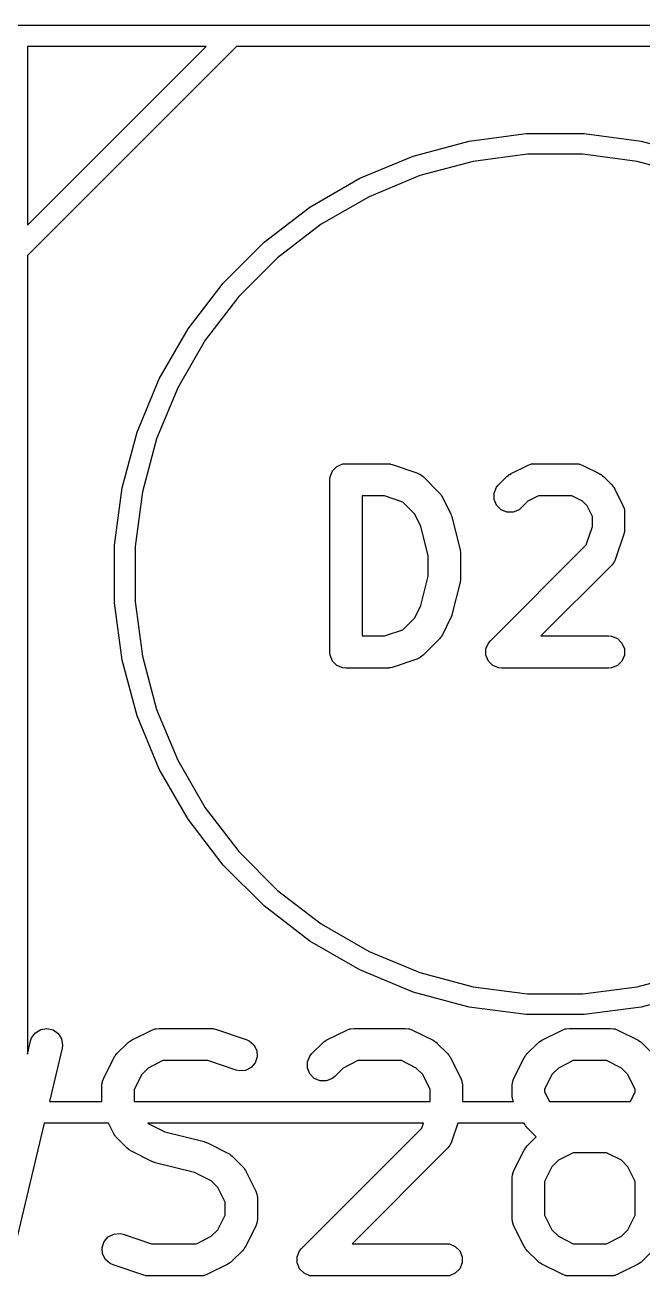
# Model space of a CAD drawing. Header units: millimetres. Extents: x 73 to 176, y -160 to -92.
# Drawn here: x 98.5 to 101.37, y -113.27 to -107.46 of the extents above; entities that cross this region are included whole.
import ezdxf

# ---------------------------------------------------------------- set-up
doc = ezdxf.new("R2010")
doc.units = ezdxf.units.MM
doc.layers.add('F.Fab', color=9, linetype='CONTINUOUS', true_color=0xafafaf)

msp = doc.modelspace()

# ---------------------------------------------------------------- linework, layer by layer
at = {"layer": 'F.Fab', "linetype": 'CONTINUOUS'}
for p, q in [((98.459, -107.464), (103.459, -107.464)), ((99.479711, -107.564), (98.509, -108.53471)), ((98.509, -107.564), (98.509, -108.393289)), ((98.509, -108.393289), (99.338289, -107.564)), ((99.338289, -107.564), (98.509, -107.564)), ((103.409, -107.564), (99.479711, -107.564)), ((100.300049, -108.072793), (100.559065, -108.00339)), ((100.559065, -108.00339), (100.824924, -107.968389)), ((100.824924, -107.968389), (101.093076, -107.968389)), ((101.093076, -107.968389), (101.358935, -108.00339)), ((101.358935, -108.00339), (101.617951, -108.072793)), ((100.052308, -108.175411), (100.300049, -108.072793)), ((100.577758, -108.097365), (100.330848, -108.163524)), ((100.83119, -108.064), (100.577758, -108.097365)), ((101.08681, -108.064), (100.83119, -108.064)), ((101.340242, -108.097365), (101.08681, -108.064)), ((101.587152, -108.163524), (101.340242, -108.097365)), ((99.820081, -108.309487), (100.052308, -108.175411)), ((100.330848, -108.163524), (100.094687, -108.261346)), ((100.094687, -108.261346), (99.873314, -108.389155)), ((99.607341, -108.472728), (99.820081, -108.309487)), ((99.873314, -108.389155), (99.670517, -108.544767)), ((99.417728, -108.662341), (99.607341, -108.472728)), ((98.509, -108.53471), (98.509, -112.243015)), ((99.670517, -108.544767), (99.489767, -108.725517)), ((99.254487, -108.875081), (99.417728, -108.662341)), ((99.489767, -108.725517), (99.334155, -108.928314)), ((99.120411, -109.107308), (99.254487, -108.875081)), ((99.334155, -108.928314), (99.206346, -109.149687)), ((99.017793, -109.355049), (99.120411, -109.107308)), ((99.206346, -109.149687), (99.108524, -109.385848)), ((98.94839, -109.614065), (99.017793, -109.355049)), ((99.108524, -109.385848), (99.042365, -109.632758)), ((99.925211, -109.534627), (99.945903, -109.513935)), ((99.945903, -109.513935), (99.972939, -109.502736)), ((99.972939, -109.502736), (99.987571, -109.501295)), ((99.987571, -109.501295), (100.178047, -109.501295)), ((100.178047, -109.501295), (100.185452, -109.502024)), ((100.185452, -109.502024), (100.187427, -109.501884)), ((100.187427, -109.501884), (100.190024, -109.502474)), ((100.190024, -109.502474), (100.192679, -109.502736)), ((100.192679, -109.502736), (100.19451, -109.503494)), ((100.19451, -109.503494), (100.201764, -109.505144)), ((100.201764, -109.505144), (100.31605, -109.543239)), ((100.75403, -109.547308), (100.83022, -109.509213)), ((100.83022, -109.509213), (100.843952, -109.503958)), ((100.843952, -109.503958), (100.846639, -109.503767)), ((100.846639, -109.503767), (100.849129, -109.502736)), ((100.849129, -109.502736), (100.863761, -109.501295)), ((100.863761, -109.501295), (101.054237, -109.501295)), ((101.054237, -109.501295), (101.068869, -109.502736)), ((101.068869, -109.502736), (101.071358, -109.503767)), ((101.071358, -109.503767), (101.074046, -109.503958)), ((101.074046, -109.503958), (101.087778, -109.509213)), ((101.087778, -109.509213), (101.163969, -109.547308)), ((99.912571, -109.576295), (99.914012, -109.561663)), ((99.914012, -109.561663), (99.925211, -109.534627)), ((100.31605, -109.543239), (100.329475, -109.549233)), ((100.329475, -109.549233), (100.33151, -109.550998)), ((100.33151, -109.550998), (100.334001, -109.55203)), ((100.334001, -109.55203), (100.345366, -109.561357)), ((100.345366, -109.561357), (100.421556, -109.637547)), ((100.696443, -109.599451), (100.734539, -109.561356)), ((100.734539, -109.561356), (100.740287, -109.556638)), ((100.740287, -109.556638), (100.741587, -109.55514)), ((100.741587, -109.55514), (100.743845, -109.553718)), ((100.743845, -109.553718), (100.745904, -109.552029)), ((100.745904, -109.552029), (100.747733, -109.551271)), ((100.747733, -109.551271), (100.75403, -109.547308)), ((101.163969, -109.547308), (101.170268, -109.551272)), ((101.170268, -109.551272), (101.172096, -109.55203)), ((101.172096, -109.55203), (101.174152, -109.553718)), ((101.174152, -109.553718), (101.176412, -109.55514)), ((101.176412, -109.55514), (101.177711, -109.556638)), ((101.177711, -109.556638), (101.183461, -109.561357)), ((101.183461, -109.561357), (101.221556, -109.599452)), ((98.913389, -109.879924), (98.94839, -109.614065)), ((99.912571, -110.376295), (99.912571, -109.576295)), ((100.675916, -109.637853), (100.687115, -109.610817)), ((100.687115, -109.610817), (100.696443, -109.599451)), ((101.221556, -109.599452), (101.226274, -109.605201)), ((101.226274, -109.605201), (101.227773, -109.606501)), ((101.227773, -109.606501), (101.229194, -109.60876)), ((101.229194, -109.60876), (101.230883, -109.610817)), ((101.230883, -109.610817), (101.23164, -109.612644)), ((101.23164, -109.612644), (101.235605, -109.618944)), ((101.235605, -109.618944), (101.2737, -109.695135)), ((99.042365, -109.632758), (99.009, -109.88619)), ((100.165877, -109.651295), (100.062571, -109.651295)), ((100.062571, -109.651295), (100.062571, -110.301295)), ((100.251819, -109.679942), (100.165877, -109.651295)), ((100.306883, -109.735006), (100.251819, -109.679942)), ((100.421556, -109.637547), (100.426276, -109.643297)), ((100.426276, -109.643297), (100.427773, -109.644596)), ((100.427773, -109.644596), (100.429192, -109.64685)), ((100.429192, -109.64685), (100.430884, -109.648912)), ((100.430884, -109.648912), (100.431642, -109.650744)), ((100.431642, -109.650744), (100.435605, -109.657039)), ((100.435605, -109.657039), (100.4737, -109.73323)), ((100.675916, -109.667115), (100.675916, -109.637853)), ((100.687114, -109.694152), (100.675916, -109.667115)), ((100.831997, -109.676029), (100.802507, -109.705519)), ((100.881466, -109.651295), (100.831997, -109.676029)), ((101.036532, -109.651295), (100.881466, -109.651295)), ((101.086001, -109.676029), (101.036532, -109.651295)), ((101.106883, -109.696911), (101.086001, -109.676029)), ((100.335853, -109.792945), (100.306883, -109.735006)), ((100.4737, -109.73323), (100.474109, -109.734299)), ((100.474109, -109.734299), (100.474432, -109.734735)), ((100.474432, -109.734735), (100.47663, -109.740886)), ((100.47663, -109.740886), (100.478955, -109.746962)), ((100.478955, -109.746962), (100.478993, -109.7475)), ((100.707807, -109.714845), (100.687114, -109.694152)), ((100.734843, -109.726044), (100.707807, -109.714845)), ((100.764105, -109.726044), (100.734843, -109.726044)), ((100.791142, -109.714846), (100.764105, -109.726044)), ((100.802507, -109.705519), (100.791142, -109.714846)), ((101.131618, -109.74638), (101.106883, -109.696911)), ((101.131618, -109.792696), (101.131618, -109.74638)), ((101.2737, -109.695135), (101.278955, -109.708867)), ((101.278955, -109.708867), (101.279145, -109.711554)), ((101.279145, -109.711554), (101.280177, -109.714044)), ((101.280177, -109.714044), (101.281618, -109.728676)), ((101.281618, -109.728676), (101.281618, -109.804866)), ((100.369714, -109.928387), (100.335853, -109.792945)), ((100.478993, -109.7475), (100.479379, -109.74858)), ((100.479379, -109.74858), (100.517475, -109.900962)), ((101.10297, -109.878638), (101.131618, -109.792696)), ((101.281618, -109.804866), (101.280888, -109.812271)), ((101.277769, -109.828583), (101.239674, -109.942869)), ((101.279418, -109.821329), (101.277769, -109.828583)), ((101.280177, -109.819498), (101.279418, -109.821329)), ((101.280438, -109.816843), (101.280177, -109.819498)), ((101.281029, -109.814246), (101.280438, -109.816843)), ((101.280888, -109.812271), (101.281029, -109.814246)), ((98.913389, -109.88619), (98.913389, -109.879924)), ((98.913389, -110.148076), (98.913389, -109.88619)), ((99.009, -109.88619), (99.009, -110.14181)), ((100.517475, -109.900962), (100.51785, -109.903498)), ((100.51785, -109.903498), (100.518273, -109.90452)), ((100.518273, -109.90452), (100.518815, -109.910032)), ((100.518815, -109.910032), (100.519625, -109.915506)), ((100.519625, -109.915506), (100.519462, -109.916598)), ((100.519462, -109.916598), (100.519714, -109.919152)), ((100.519714, -109.919152), (100.519714, -110.033438)), ((100.658347, -110.323262), (101.10297, -109.878638)), ((100.369714, -110.024202), (100.369714, -109.928387)), ((101.221556, -109.972185), (100.892446, -110.301295)), ((101.230884, -109.96082), (101.221556, -109.972185)), ((101.231916, -109.958327), (101.230884, -109.96082)), ((101.23368, -109.956294), (101.231916, -109.958327)), ((101.239674, -109.942869), (101.23368, -109.956294)), ((100.335853, -110.159643), (100.369714, -110.024202)), ((100.519625, -110.037084), (100.518815, -110.042557)), ((100.519714, -110.033438), (100.519462, -110.035991)), ((100.519462, -110.035991), (100.519625, -110.037084)), ((100.517475, -110.051628), (100.479379, -110.20401)), ((100.51785, -110.049091), (100.517475, -110.051628)), ((100.518273, -110.04807), (100.51785, -110.049091)), ((100.518815, -110.042557), (100.518273, -110.04807)), ((98.94839, -110.413935), (98.913389, -110.148076)), ((99.009, -110.14181), (99.042365, -110.395242)), ((100.306883, -110.217582), (100.335853, -110.159643)), ((100.47663, -110.211703), (100.474432, -110.217855)), ((100.478955, -110.205628), (100.47663, -110.211703)), ((100.478993, -110.205089), (100.478955, -110.205628)), ((100.479379, -110.20401), (100.478993, -110.205089)), ((100.251818, -110.272648), (100.306883, -110.217582)), ((100.4737, -110.21936), (100.435605, -110.29555)), ((100.474109, -110.21829), (100.4737, -110.21936)), ((100.474432, -110.217855), (100.474109, -110.21829)), ((100.062571, -110.301295), (100.165877, -110.301295)), ((100.165877, -110.301295), (100.251818, -110.272648)), ((100.421557, -110.315041), (100.345366, -110.391233)), ((100.426274, -110.309292), (100.421557, -110.315041)), ((100.427773, -110.307993), (100.426274, -110.309292)), ((100.429194, -110.305734), (100.427773, -110.307993)), ((100.430884, -110.303676), (100.429194, -110.305734)), ((100.431641, -110.301846), (100.430884, -110.303676)), ((100.435605, -110.29555), (100.431641, -110.301846)), ((100.64902, -110.334627), (100.658347, -110.323262)), ((100.892446, -110.301295), (101.206618, -110.301295)), ((101.206618, -110.301295), (101.22125, -110.302736)), ((101.22125, -110.302736), (101.248286, -110.313935)), ((101.248286, -110.313935), (101.268978, -110.334627)), ((99.914012, -110.390926), (99.912571, -110.376295)), ((100.637821, -110.361663), (100.64902, -110.334627)), ((100.637821, -110.390927), (100.637821, -110.361663)), ((101.268978, -110.334627), (101.280177, -110.361663)), ((101.280177, -110.361663), (101.280177, -110.390927)), ((99.017793, -110.672951), (98.94839, -110.413935)), ((99.042365, -110.395242), (99.108524, -110.642152)), ((99.914012, -110.390927), (99.914012, -110.390926)), ((99.925211, -110.417963), (99.914012, -110.390927)), ((99.945903, -110.438655), (99.925211, -110.417963)), ((99.972939, -110.449854), (99.945903, -110.438655)), ((100.31605, -110.409351), (100.201764, -110.447446)), ((100.329475, -110.403357), (100.31605, -110.409351)), ((100.33151, -110.401591), (100.329475, -110.403357)), ((100.334001, -110.40056), (100.33151, -110.401591)), ((100.345366, -110.391233), (100.334001, -110.40056)), ((100.64902, -110.417963), (100.637821, -110.390927)), ((100.669712, -110.438655), (100.64902, -110.417963)), ((100.696748, -110.449854), (100.669712, -110.438655)), ((101.248286, -110.438655), (101.22125, -110.449854)), ((101.268978, -110.417963), (101.248286, -110.438655)), ((101.280177, -110.390927), (101.268978, -110.417963)), ((99.987571, -110.451295), (99.972939, -110.449854)), ((100.178047, -110.451295), (99.987571, -110.451295)), ((100.185452, -110.450565), (100.178047, -110.451295)), ((100.187427, -110.450706), (100.185452, -110.450565)), ((100.190024, -110.450115), (100.187427, -110.450706)), ((100.192679, -110.449854), (100.190024, -110.450115)), ((100.19451, -110.449095), (100.192679, -110.449854)), ((100.201764, -110.447446), (100.19451, -110.449095)), ((100.71138, -110.451295), (100.696748, -110.449854)), ((101.206618, -110.451295), (100.71138, -110.451295)), ((101.22125, -110.449854), (101.206618, -110.451295)), ((99.120411, -110.920692), (99.017793, -110.672951)), ((99.108524, -110.642152), (99.206346, -110.878313)), ((99.206346, -110.878313), (99.334155, -111.099686)), ((99.254487, -111.152919), (99.120411, -110.920692)), ((99.334155, -111.099686), (99.489767, -111.302483)), ((99.417728, -111.365659), (99.254487, -111.152919)), ((99.489767, -111.302483), (99.670517, -111.483233)), ((99.607341, -111.555272), (99.417728, -111.365659)), ((99.670517, -111.483233), (99.873314, -111.638845)), ((99.820081, -111.718513), (99.607341, -111.555272)), ((99.873314, -111.638845), (100.094687, -111.766654)), ((100.052308, -111.852589), (99.820081, -111.718513)), ((100.094687, -111.766654), (100.330848, -111.864476)), ((100.300049, -111.955207), (100.052308, -111.852589)), ((100.330848, -111.864476), (100.577758, -111.930635)), ((101.340242, -111.930635), (101.587152, -111.864476)), ((100.559065, -112.02461), (100.300049, -111.955207)), ((100.577758, -111.930635), (100.83119, -111.964)), ((101.08681, -111.964), (101.340242, -111.930635)), ((101.617951, -111.955207), (101.358935, -112.02461)), ((100.83119, -111.964), (101.08681, -111.964)), ((100.824924, -112.059611), (100.559065, -112.02461)), ((101.093076, -112.059611), (100.824924, -112.059611)), ((101.358935, -112.02461), (101.093076, -112.059611)), ((98.545606, -112.14384), (98.570528, -112.128504)), ((98.570528, -112.128504), (98.599423, -112.123871)), ((98.599423, -112.123871), (98.627891, -112.13065)), ((99.086887, -112.131737), (99.100618, -112.126482)), ((99.100618, -112.126482), (99.103307, -112.12629)), ((99.103307, -112.12629), (99.105796, -112.12526)), ((99.105796, -112.12526), (99.120428, -112.123819)), ((99.120428, -112.123819), (99.358523, -112.123819)), ((99.358523, -112.123819), (99.365928, -112.124548)), ((99.365928, -112.124548), (99.367903, -112.124408)), ((99.367903, -112.124408), (99.3705, -112.124998)), ((99.3705, -112.124998), (99.373155, -112.12526)), ((99.373155, -112.12526), (99.374986, -112.126018)), ((99.374986, -112.126018), (99.38224, -112.127668)), ((99.38224, -112.127668), (99.525097, -112.175287)), ((99.991649, -112.131737), (100.00538, -112.126482)), ((100.00538, -112.126482), (100.008069, -112.12629)), ((100.008069, -112.12629), (100.010558, -112.12526)), ((100.010558, -112.12526), (100.02519, -112.123819)), ((100.02519, -112.123819), (100.263285, -112.123819)), ((100.263285, -112.123819), (100.277917, -112.12526)), ((100.277917, -112.12526), (100.280406, -112.126291)), ((100.280406, -112.126291), (100.283094, -112.126482)), ((100.283094, -112.126482), (100.296826, -112.131737)), ((100.991649, -112.131737), (101.00538, -112.126482)), ((101.00538, -112.126482), (101.008069, -112.12629)), ((101.008069, -112.12629), (101.010558, -112.12526)), ((101.010558, -112.12526), (101.02519, -112.123819)), ((101.02519, -112.123819), (101.215666, -112.123819)), ((101.215666, -112.123819), (101.230298, -112.12526)), ((101.230298, -112.12526), (101.232787, -112.126291)), ((101.232787, -112.126291), (101.235475, -112.126482)), ((101.235475, -112.126482), (101.249207, -112.131737)), ((98.509, -112.243015), (98.523659, -112.181448)), ((98.523659, -112.181448), (98.528449, -112.167547)), ((98.528449, -112.167547), (98.545606, -112.14384)), ((98.627891, -112.13065), (98.651598, -112.147806)), ((98.651598, -112.147806), (98.666934, -112.172728)), ((98.666934, -112.172728), (98.671567, -112.201623)), ((98.977906, -112.188686), (98.979206, -112.187188)), ((98.979206, -112.187188), (98.981465, -112.185766)), ((98.981465, -112.185766), (98.983522, -112.184078)), ((98.983522, -112.184078), (98.985349, -112.18332)), ((98.985349, -112.18332), (98.991649, -112.179356)), ((98.991649, -112.179356), (99.086887, -112.131737)), ((99.525097, -112.175287), (99.538522, -112.181281)), ((99.538522, -112.181281), (99.560629, -112.200455)), ((99.882668, -112.188686), (99.883968, -112.187188)), ((99.883968, -112.187188), (99.886227, -112.185766)), ((99.886227, -112.185766), (99.888284, -112.184078)), ((99.888284, -112.184078), (99.890111, -112.18332)), ((99.890111, -112.18332), (99.896411, -112.179356)), ((99.896411, -112.179356), (99.991649, -112.131737)), ((100.296826, -112.131737), (100.392064, -112.179356)), ((100.392064, -112.179356), (100.398363, -112.18332)), ((100.398363, -112.18332), (100.400191, -112.184078)), ((100.400191, -112.184078), (100.402247, -112.185766)), ((100.402247, -112.185766), (100.404507, -112.187188)), ((100.404507, -112.187188), (100.405806, -112.188686)), ((100.882668, -112.188686), (100.883968, -112.187188)), ((100.883968, -112.187188), (100.886227, -112.185766)), ((100.886227, -112.185766), (100.888284, -112.184078)), ((100.888284, -112.184078), (100.890111, -112.18332)), ((100.890111, -112.18332), (100.896411, -112.179356)), ((100.896411, -112.179356), (100.991649, -112.131737)), ((101.249207, -112.131737), (101.344445, -112.179356)), ((101.344445, -112.179356), (101.350744, -112.18332)), ((101.350744, -112.18332), (101.352572, -112.184078)), ((101.352572, -112.184078), (101.354628, -112.185766)), ((101.354628, -112.185766), (101.356888, -112.187188)), ((101.356888, -112.187188), (101.358187, -112.188686)), ((98.669579, -112.216191), (98.610577, -112.464)), ((98.671567, -112.201623), (98.669579, -112.216191)), ((98.919819, -112.246773), (98.924538, -112.241024)), ((98.924538, -112.241024), (98.972157, -112.193405)), ((98.972157, -112.193405), (98.977906, -112.188686)), ((99.560629, -112.200455), (99.573716, -112.226628)), ((99.573716, -112.226628), (99.575791, -112.255818)), ((99.819973, -112.252389), (99.8293, -112.241024)), ((99.8293, -112.241024), (99.876919, -112.193405)), ((99.876919, -112.193405), (99.882668, -112.188686)), ((100.405806, -112.188686), (100.411556, -112.193405)), ((100.411556, -112.193405), (100.459175, -112.241024)), ((100.459175, -112.241024), (100.463893, -112.246773)), ((100.824581, -112.246773), (100.8293, -112.241024)), ((100.8293, -112.241024), (100.876919, -112.193405)), ((100.876919, -112.193405), (100.882668, -112.188686)), ((101.358187, -112.188686), (101.363937, -112.193405)), ((101.363937, -112.193405), (101.411556, -112.241024)), ((98.86287, -112.355754), (98.910489, -112.260516)), ((98.910489, -112.260516), (98.914453, -112.254216)), ((98.914453, -112.254216), (98.915211, -112.252389)), ((98.915211, -112.252389), (98.916899, -112.250332)), ((98.916899, -112.250332), (98.918321, -112.248073)), ((98.918321, -112.248073), (98.919819, -112.246773)), ((99.138133, -112.273819), (99.069617, -112.308077)), ((99.346353, -112.273819), (99.138133, -112.273819)), ((99.477662, -112.317589), (99.346353, -112.273819)), ((99.566537, -112.28358), (99.547363, -112.305688)), ((99.575791, -112.255818), (99.566537, -112.28358)), ((99.808774, -112.279426), (99.819973, -112.252389)), ((99.808774, -112.308688), (99.808774, -112.279426)), ((100.042895, -112.273819), (99.974379, -112.308077)), ((100.24558, -112.273819), (100.042895, -112.273819)), ((100.314096, -112.308077), (100.24558, -112.273819)), ((100.463893, -112.246773), (100.465392, -112.248073)), ((100.465392, -112.248073), (100.466813, -112.250332)), ((100.466813, -112.250332), (100.468502, -112.252389)), ((100.468502, -112.252389), (100.469259, -112.254216)), ((100.469259, -112.254216), (100.473224, -112.260516)), ((100.473224, -112.260516), (100.520843, -112.355754)), ((100.767632, -112.355754), (100.815251, -112.260516)), ((100.815251, -112.260516), (100.819215, -112.254216)), ((100.819215, -112.254216), (100.819973, -112.252389)), ((100.819973, -112.252389), (100.821661, -112.250332)), ((100.821661, -112.250332), (100.823083, -112.248073)), ((100.823083, -112.248073), (100.824581, -112.246773)), ((101.042895, -112.273819), (100.974379, -112.308077)), ((101.197961, -112.273819), (101.042895, -112.273819)), ((101.266477, -112.308077), (101.197961, -112.273819)), ((98.857615, -112.369486), (98.86287, -112.355754)), ((99.03921, -112.338484), (99.004952, -112.407)), ((99.069617, -112.308077), (99.03921, -112.338484)), ((99.491999, -112.320849), (99.477662, -112.317589)), ((99.521189, -112.318774), (99.491999, -112.320849)), ((99.547363, -112.305688), (99.521189, -112.318774)), ((99.819973, -112.335725), (99.808774, -112.308688)), ((99.840665, -112.356417), (99.819973, -112.335725)), ((99.867702, -112.367616), (99.840665, -112.356417)), ((99.924001, -112.356417), (99.896964, -112.367616)), ((99.935366, -112.34709), (99.924001, -112.356417)), ((99.974379, -112.308077), (99.935366, -112.34709)), ((100.344503, -112.338484), (100.314096, -112.308077)), ((100.378761, -112.407), (100.344503, -112.338484)), ((100.520843, -112.355754), (100.526098, -112.369485)), ((100.762377, -112.369486), (100.767632, -112.355754)), ((100.943972, -112.338484), (100.909714, -112.407)), ((100.974379, -112.308077), (100.943972, -112.338484)), ((101.296884, -112.338484), (101.266477, -112.308077)), ((101.331142, -112.407), (101.296884, -112.338484)), ((98.854952, -112.389295), (98.856393, -112.374663)), ((98.854952, -112.464), (98.854952, -112.389295)), ((98.856393, -112.374663), (98.857424, -112.372173)), ((98.857424, -112.372173), (98.857615, -112.369486)), ((99.004952, -112.407), (99.004952, -112.464)), ((99.896964, -112.367616), (99.867702, -112.367616)), ((100.378761, -112.464), (100.378761, -112.407)), ((100.526098, -112.369485), (100.526289, -112.372174)), ((100.526289, -112.372174), (100.52732, -112.374663)), ((100.52732, -112.374663), (100.528761, -112.389295)), ((100.528761, -112.389295), (100.528761, -112.464)), ((100.759714, -112.389295), (100.761155, -112.374663)), ((100.759714, -112.436914), (100.759714, -112.389295)), ((100.761155, -112.374663), (100.762186, -112.372173)), ((100.762186, -112.372173), (100.762377, -112.369486)), ((100.909714, -112.407), (100.909714, -112.419209)), ((100.909714, -112.419209), (100.93211, -112.464)), ((101.308746, -112.464), (101.331142, -112.419209)), ((101.331142, -112.419209), (101.331142, -112.407)), ((98.610577, -112.464), (98.854952, -112.464)), ((99.004952, -112.464), (100.378761, -112.464)), ((100.528761, -112.464), (100.765162, -112.464)), ((100.761155, -112.451546), (100.759714, -112.436914)), ((100.762186, -112.454035), (100.761155, -112.451546)), ((100.762377, -112.456723), (100.762186, -112.454035)), ((100.765162, -112.464), (100.762377, -112.456723)), ((100.93211, -112.464), (101.308746, -112.464)), ((98.586767, -112.564), (98.431483, -113.216191)), ((98.885833, -112.564), (98.586767, -112.564)), ((98.910489, -112.613312), (98.885833, -112.564)), ((100.348215, -112.564), (99.067866, -112.564)), ((99.067866, -112.564), (99.069617, -112.565751)), ((99.069617, -112.565751), (99.146604, -112.604244)), ((99.781681, -113.145786), (100.340589, -112.586876)), ((100.340589, -112.586876), (100.348215, -112.564)), ((100.506329, -112.564), (100.477293, -112.651107)), ((100.814405, -112.564), (100.506329, -112.564)), ((100.815251, -112.565693), (100.814405, -112.564)), ((100.819215, -112.571992), (100.815251, -112.565693)), ((100.819973, -112.57382), (100.819215, -112.571992)), ((100.821661, -112.575876), (100.819973, -112.57382)), ((100.823083, -112.578136), (100.821661, -112.575876)), ((100.824581, -112.579435), (100.823083, -112.578136)), ((100.8293, -112.585185), (100.824581, -112.579435)), ((100.871505, -112.62739), (100.8293, -112.585185)), ((98.914453, -112.619611), (98.910489, -112.613312)), ((98.915211, -112.621439), (98.914453, -112.619611)), ((98.916899, -112.623495), (98.915211, -112.621439)), ((98.918321, -112.625755), (98.916899, -112.623495)), ((98.919819, -112.627054), (98.918321, -112.625755)), ((98.924538, -112.632804), (98.919819, -112.627054)), ((98.972157, -112.680423), (98.924538, -112.632804)), ((99.146604, -112.604244), (99.329094, -112.649867)), ((99.329094, -112.649867), (99.330173, -112.650252)), ((99.330173, -112.650252), (99.330713, -112.650291)), ((99.330713, -112.650291), (99.336794, -112.652618)), ((100.477293, -112.651107), (100.471299, -112.664533)), ((100.8293, -112.669595), (100.871505, -112.62739)), ((98.977906, -112.685141), (98.972157, -112.680423)), ((98.979206, -112.68664), (98.977906, -112.685141)), ((98.981465, -112.688061), (98.979206, -112.68664)), ((98.983522, -112.68975), (98.981465, -112.688061)), ((98.985349, -112.690507), (98.983522, -112.68975)), ((98.991649, -112.694472), (98.985349, -112.690507)), ((99.086887, -112.742091), (98.991649, -112.694472)), ((99.336794, -112.652618), (99.34294, -112.654814)), ((99.34294, -112.654814), (99.343375, -112.655136)), ((99.343375, -112.655136), (99.344445, -112.655546)), ((99.344445, -112.655546), (99.439683, -112.703165)), ((99.439683, -112.703165), (99.445982, -112.707129)), ((99.445982, -112.707129), (99.44781, -112.707887)), ((99.44781, -112.707887), (99.449866, -112.709575)), ((99.449866, -112.709575), (99.452126, -112.710997)), ((100.459175, -112.680423), (100.01578, -113.123819)), ((100.468503, -112.669058), (100.459175, -112.680423)), ((100.469534, -112.666567), (100.468503, -112.669058)), ((100.471299, -112.664533), (100.469534, -112.666567)), ((100.767632, -112.784325), (100.815251, -112.689087)), ((100.815251, -112.689087), (100.819215, -112.682787)), ((100.819215, -112.682787), (100.819973, -112.68096)), ((100.819973, -112.68096), (100.821661, -112.678903)), ((100.821661, -112.678903), (100.823083, -112.676644)), ((100.823083, -112.676644), (100.824581, -112.675344)), ((100.824581, -112.675344), (100.8293, -112.669595)), ((101.042895, -112.70239), (100.974379, -112.736648)), ((101.197961, -112.70239), (101.042895, -112.70239)), ((101.266477, -112.736648), (101.197961, -112.70239)), ((99.087956, -112.7425), (99.086887, -112.742091)), ((99.088392, -112.742823), (99.087956, -112.7425)), ((99.094528, -112.745015), (99.088392, -112.742823)), ((99.100618, -112.747346), (99.094528, -112.745015)), ((99.101158, -112.747384), (99.100618, -112.747346)), ((99.102238, -112.74777), (99.101158, -112.747384)), ((99.284728, -112.793392), (99.102238, -112.74777)), ((99.452126, -112.710997), (99.453425, -112.712495)), ((99.453425, -112.712495), (99.459175, -112.717214)), ((99.459175, -112.717214), (99.506794, -112.764833)), ((99.506794, -112.764833), (99.511512, -112.770582)), ((100.943972, -112.767055), (100.909714, -112.835571)), ((100.974379, -112.736648), (100.943972, -112.767055)), ((101.296884, -112.767055), (101.266477, -112.736648)), ((101.331142, -112.835571), (101.296884, -112.767055)), ((99.361715, -112.831886), (99.284728, -112.793392)), ((99.511512, -112.770582), (99.513011, -112.771882)), ((99.513011, -112.771882), (99.514432, -112.774141)), ((99.514432, -112.774141), (99.516121, -112.776198)), ((99.516121, -112.776198), (99.516878, -112.778025)), ((99.516878, -112.778025), (99.520843, -112.784325)), ((99.520843, -112.784325), (99.568462, -112.879563)), ((100.759714, -112.817866), (100.761155, -112.803234)), ((100.759714, -113.008342), (100.759714, -112.817866)), ((100.761155, -112.803234), (100.762186, -112.800744)), ((100.762186, -112.800744), (100.762377, -112.798057)), ((100.762377, -112.798057), (100.767632, -112.784325)), ((99.392122, -112.862293), (99.361715, -112.831886)), ((99.42638, -112.930809), (99.392122, -112.862293)), ((99.568462, -112.879563), (99.573717, -112.893294)), ((100.909714, -112.835571), (100.909714, -112.990637)), ((101.331142, -112.990637), (101.331142, -112.835571)), ((99.42638, -112.990637), (99.42638, -112.930809)), ((99.573717, -112.893294), (99.573908, -112.895983)), ((99.573908, -112.895983), (99.574939, -112.898472)), ((99.574939, -112.898472), (99.57638, -112.913104)), ((99.57638, -112.913104), (99.57638, -113.008342)), ((99.392121, -113.059153), (99.42638, -112.990637)), ((100.909714, -112.990637), (100.943972, -113.059153)), ((101.296883, -113.059153), (101.331142, -112.990637)), ((99.568462, -113.041883), (99.520843, -113.137121)), ((99.573717, -113.028152), (99.568462, -113.041883)), ((99.573908, -113.025462), (99.573717, -113.028152)), ((99.574939, -113.022974), (99.573908, -113.025462)), ((99.57638, -113.008342), (99.574939, -113.022974)), ((100.761155, -113.022974), (100.759714, -113.008342)), ((100.762186, -113.025463), (100.761155, -113.022974)), ((100.762377, -113.028151), (100.762186, -113.025463)), ((100.767632, -113.041883), (100.762377, -113.028151)), ((100.815251, -113.137121), (100.767632, -113.041883)), ((98.855541, -113.14182), (98.864795, -113.114057)), ((98.864795, -113.114057), (98.883969, -113.09195)), ((98.883969, -113.09195), (98.910142, -113.078864)), ((98.910142, -113.078864), (98.939332, -113.076789)), ((98.939332, -113.076789), (98.953669, -113.080049)), ((98.953669, -113.080049), (99.084979, -113.123819)), ((99.293199, -113.123819), (99.361714, -113.089561)), ((99.361714, -113.089561), (99.392121, -113.059153)), ((100.943972, -113.059153), (100.974379, -113.089561)), ((100.974379, -113.089561), (101.042895, -113.123819)), ((101.197961, -113.123819), (101.266476, -113.089561)), ((101.266476, -113.089561), (101.296883, -113.059153)), ((98.857616, -113.17101), (98.855541, -113.14182)), ((98.870702, -113.197183), (98.857616, -113.17101)), ((99.084979, -113.123819), (99.293199, -113.123819)), ((99.506794, -113.156613), (99.459176, -113.204232)), ((99.511512, -113.150863), (99.506794, -113.156613)), ((99.513011, -113.149564), (99.511512, -113.150863)), ((99.514432, -113.147305), (99.513011, -113.149564)), ((99.516122, -113.145247), (99.514432, -113.147305)), ((99.516879, -113.143417), (99.516122, -113.145247)), ((99.520843, -113.137121), (99.516879, -113.143417)), ((99.761155, -113.184187), (99.772354, -113.157151)), ((99.772354, -113.157151), (99.781681, -113.145786)), ((100.01578, -113.123819), (100.453761, -113.123819)), ((100.453761, -113.123819), (100.468393, -113.12526)), ((100.468393, -113.12526), (100.495429, -113.136459)), ((100.495429, -113.136459), (100.516121, -113.157151)), ((100.516121, -113.157151), (100.52732, -113.184187)), ((100.819214, -113.143417), (100.815251, -113.137121)), ((100.819972, -113.145247), (100.819214, -113.143417)), ((100.821661, -113.147305), (100.819972, -113.145247)), ((100.823083, -113.149564), (100.821661, -113.147305)), ((100.824581, -113.150863), (100.823083, -113.149564)), ((100.829299, -113.156612), (100.824581, -113.150863)), ((100.876918, -113.204232), (100.829299, -113.156612)), ((101.042895, -113.123819), (101.197961, -113.123819)), ((101.411556, -113.156613), (101.363938, -113.204232)), ((98.892809, -113.216357), (98.870702, -113.197183)), ((98.906235, -113.222351), (98.892809, -113.216357)), ((99.049091, -113.26997), (98.906235, -113.222351)), ((99.439683, -113.218282), (99.344445, -113.265901)), ((99.445982, -113.214317), (99.439683, -113.218282)), ((99.44781, -113.21356), (99.445982, -113.214317)), ((99.449866, -113.211872), (99.44781, -113.21356)), ((99.452126, -113.21045), (99.449866, -113.211872)), ((99.453426, -113.20895), (99.452126, -113.21045)), ((99.459176, -113.204232), (99.453426, -113.20895)), ((99.761155, -113.213451), (99.761155, -113.184187)), ((99.772354, -113.240487), (99.761155, -113.213451)), ((100.52732, -113.213451), (100.516121, -113.240487)), ((100.52732, -113.184187), (100.52732, -113.213451)), ((100.882667, -113.20895), (100.876918, -113.204232)), ((100.883968, -113.21045), (100.882667, -113.20895)), ((100.886227, -113.211872), (100.883968, -113.21045)), ((100.888284, -113.21356), (100.886227, -113.211872)), ((100.890111, -113.214317), (100.888284, -113.21356)), ((100.896411, -113.218282), (100.890111, -113.214317)), ((100.991649, -113.265901), (100.896411, -113.218282)), ((101.344445, -113.218282), (101.249207, -113.265901)), ((101.350744, -113.214317), (101.344445, -113.218282)), ((101.352572, -113.21356), (101.350744, -113.214317)), ((101.354628, -113.211872), (101.352572, -113.21356)), ((101.356888, -113.21045), (101.354628, -113.211872)), ((101.358188, -113.20895), (101.356888, -113.21045)), ((101.363938, -113.204232), (101.358188, -113.20895)), ((99.056346, -113.271619), (99.049091, -113.26997)), ((99.058177, -113.272378), (99.056346, -113.271619)), ((99.06083, -113.272639), (99.058177, -113.272378)), ((99.063428, -113.27323), (99.06083, -113.272639)), ((99.065402, -113.273089), (99.063428, -113.27323)), ((99.072809, -113.273819), (99.065402, -113.273089)), ((99.310904, -113.273819), (99.072809, -113.273819)), ((99.325536, -113.272378), (99.310904, -113.273819)), ((99.328025, -113.271346), (99.325536, -113.272378)), ((99.330713, -113.271156), (99.328025, -113.271346)), ((99.344445, -113.265901), (99.330713, -113.271156)), ((99.793046, -113.261179), (99.772354, -113.240487)), ((99.820082, -113.272378), (99.793046, -113.261179)), ((99.834714, -113.273819), (99.820082, -113.272378)), ((100.453761, -113.273819), (99.834714, -113.273819)), ((100.468393, -113.272378), (100.453761, -113.273819)), ((100.495429, -113.261179), (100.468393, -113.272378)), ((100.516121, -113.240487), (100.495429, -113.261179)), ((101.00538, -113.271156), (100.991649, -113.265901)), ((101.008069, -113.271347), (101.00538, -113.271156)), ((101.010558, -113.272378), (101.008069, -113.271347)), ((101.02519, -113.273819), (101.010558, -113.272378)), ((101.215666, -113.273819), (101.02519, -113.273819)), ((101.230298, -113.272378), (101.215666, -113.273819)), ((101.232787, -113.271346), (101.230298, -113.272378)), ((101.235475, -113.271156), (101.232787, -113.271346)), ((101.249207, -113.265901), (101.235475, -113.271156))]:
    msp.add_line(p, q, dxfattribs=at)

doc.saveas('drawing.dxf')
